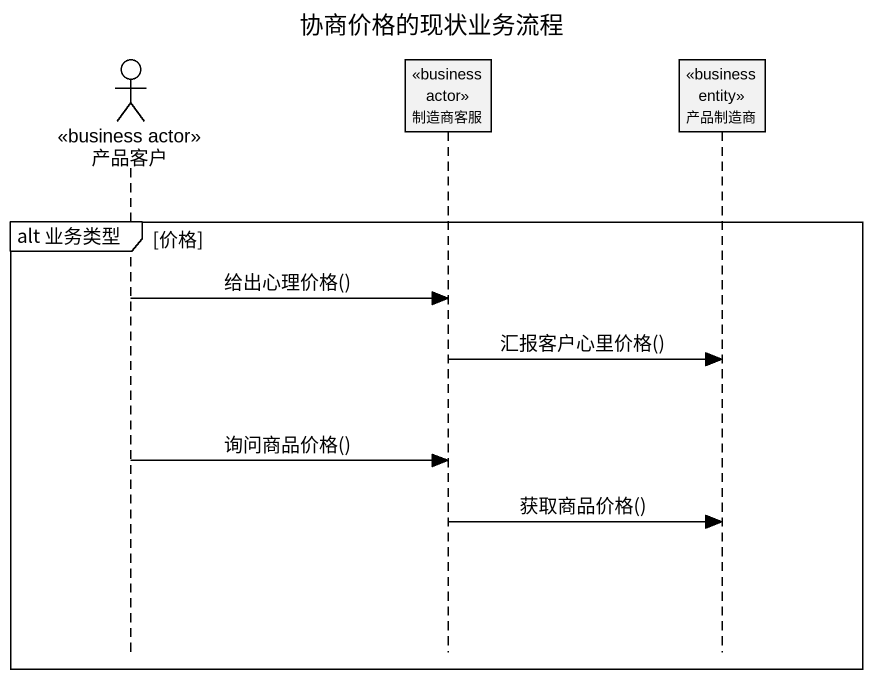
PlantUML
@startuml
title 协商价格的现状业务流程
hide footbox
actor 产品客户 <<business actor>>
participant 制造商客服 <<business actor>>
participant 产品制造商 <<business entity>>

group alt 业务类型 [价格]
  产品客户 -> 制造商客服 : 给出心理价格()
  制造商客服 -> 产品制造商 : 汇报客户心里价格()
  产品客户 -> 制造商客服 : 询问商品价格()
  制造商客服 -> 产品制造商 : 获取商品价格()
end
@enduml
